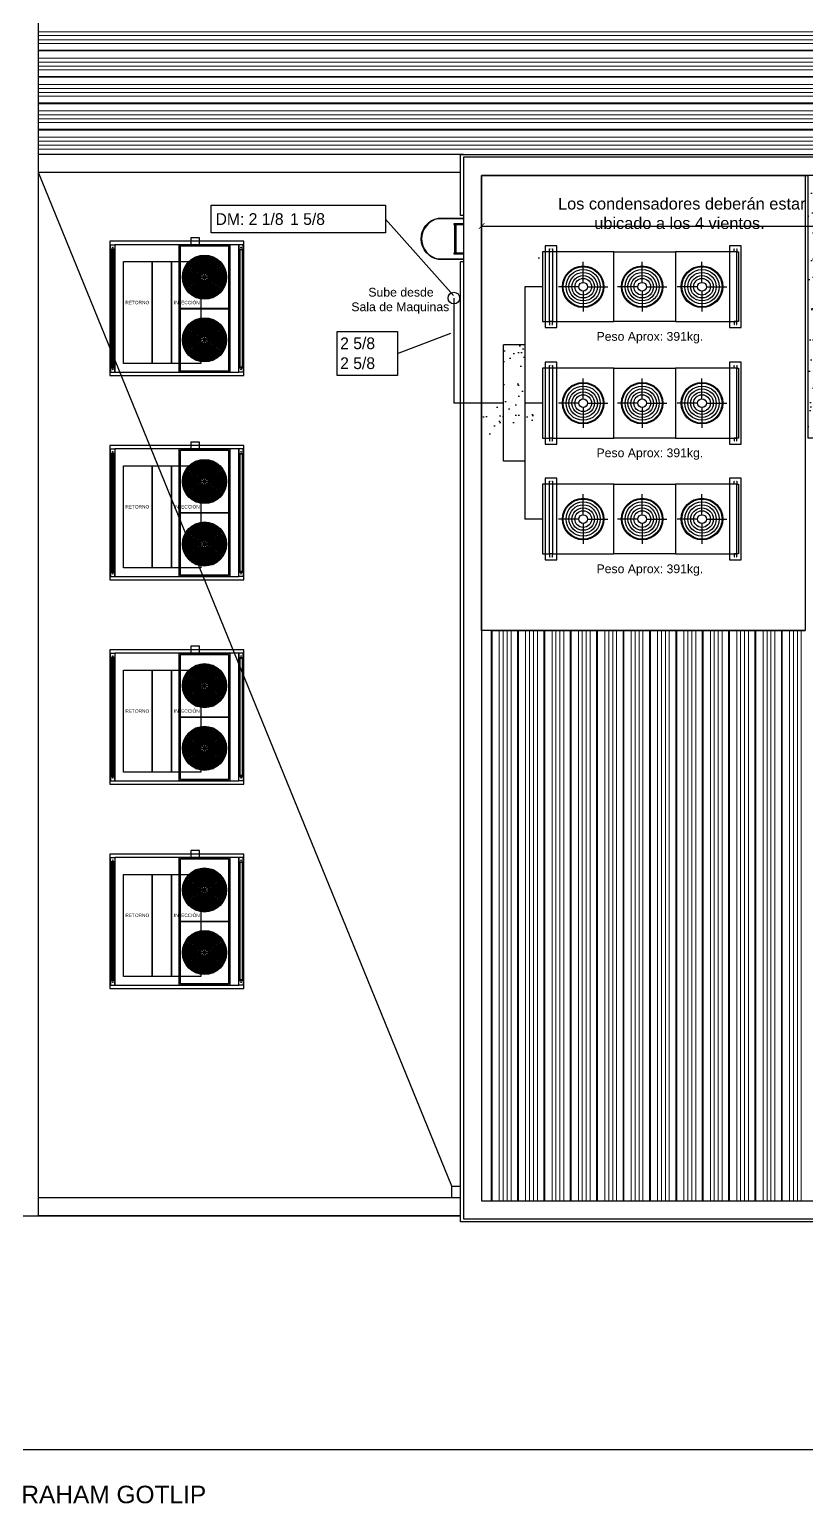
# Model space of a CAD drawing. Header units: inches. Extents: x -309 to 190, y -1585 to -1350.
# Drawn here: x -206.76 to -193.44, y -1584.33 to -1559.08 of the extents above; entities that cross this region are included whole.
import ezdxf

# ---------------------------------------------------------------- set-up
doc = ezdxf.new("R2010")
doc.units = ezdxf.units.IN
doc.header["$MEASUREMENT"] = 0
doc.header["$PDMODE"] = 3
doc.linetypes.add('DASHED', pattern=[19.05, 12.7, -6.35])
doc.layers.get('0').update_dxf_attribs({"color": 9, "linetype": 'CONTINUOUS'})
doc.layers.get('DEFPOINTS').update_dxf_attribs({"color": 9, "linetype": 'CONTINUOUS'})
for name, color, linetype in [('0-AA', 9, 'CONTINUOUS'), ('01', 9, 'CONTINUOUS'), ('02', 9, 'CONTINUOUS'), ('AA - EQUIPOS', 9, 'CONTINUOUS'), ('CARP', 9, 'CONTINUOUS'), ('CARPI', 9, 'CONTINUOUS'), ('IFA-CAÑOCOBRE', 44, 'CONTINUOUS'), ('IFA-TEXTOS', 70, 'CONTINUOUS'), ('referencias', 9, 'CONTINUOUS'), ('REVOQUE', 9, 'CONTINUOUS'), ('TEXTVENT', 9, 'CONTINUOUS'), ('Trincheras y Bajadas', 3, 'CONTINUOUS')]:
    doc.layers.add(name, color=color, linetype=linetype)
doc.layers.add('cotas', color=9, linetype='CONTINUOUS', lineweight=15)
doc.styles.add('ARIAL', font='arial.ttf', dxfattribs={"height": 0.225})
doc.styles.add('COTAS', font='arial.ttf')
doc.styles.add('ROMANS', font='arial.ttf')
doc.styles.get("Standard").update_dxf_attribs({"font": 'arial.ttf'})
doc.dimstyles.new('ploteo 100', dxfattribs={"dimscale": 0, "dimtxt": 0.22, "dimasz": 0.1, "dimexe": 0, "dimexo": 0, "dimgap": 0.05, "dimtad": 1, "dimzin": 0, "dimdsep": 46, "dimtxsty": 'COTAS', "dimblk1": 'ARCHTICK', "dimblk2": 'ARCHTICK', "dimsah": 1, "dimcen": 0.7, "dimclrd": 256, "dimclre": 256, "dimclrt": 256, "dimaunit": 1, "dimadec": 3, "dimazin": 0, "dimtfac": 1, "dimtmove": 2, "dimatfit": 3, "dimldrblk": 'ARCHTICK', "dimfxl": 1, "dimtolj": 1, "dimtzin": 0, "dimarcsym": 0})

# ---------------------------------------------------------------- blocks, each defined once
blk = doc.blocks.new('A$C2F3D15C2')
for points in [[(1.378, 2.185), (1.525, 2.185), (1.525, 2.304), (1.378, 2.304)], [(0.075, 2.11), (0, 2.11), (0, 2.185), (0.075, 2.185)], [(0.075, 2.11), (0, 2.11), (0, 2.097), (0.075, 2.097)], [(0.014, 0.075), (0.061, 0.075), (0.061, 2.11), (0.014, 2.11)], [(0.021, 0.075), (0.054, 0.075), (0.054, 2.11), (0.021, 2.11)], [(0.075, 0), (2.2, 0), (2.2, 2.185), (0.075, 2.185)], [(1.178, 2.185), (2.043, 2.185), (2.043, 0), (1.178, 0)], [(1.198, 2.165), (2.024, 2.165), (2.024, 0.02), (1.198, 0.02)], [(2.2, 2.11), (2.275, 2.11), (2.275, 2.185), (2.2, 2.185)], [(2.2, 2.11), (2.275, 2.11), (2.275, 2.097), (2.2, 2.097)], [(2.261, 0.075), (2.214, 0.075), (2.214, 2.11), (2.261, 2.11)], [(2.254, 0.075), (2.221, 0.075), (2.221, 2.11), (2.254, 2.11)], [(1.344, 1.897), (1.342, 1.895), (1.61, 1.628), (1.612, 1.63)], [(1.609, 2.007), (1.612, 2.007), (1.612, 1.629), (1.609, 1.629)], [(1.877, 1.897), (1.879, 1.895), (1.612, 1.628), (1.61, 1.63)], [(1.233, 1.63), (1.233, 1.627), (1.611, 1.627), (1.611, 1.63)], [(1.342, 1.363), (1.344, 1.36), (1.612, 1.628), (1.61, 1.63)], [(1.609, 1.251), (1.612, 1.251), (1.612, 1.629), (1.609, 1.629)], [(1.879, 1.363), (1.877, 1.36), (1.61, 1.628), (1.612, 1.63)], [(1.989, 1.63), (1.989, 1.627), (1.611, 1.627), (1.611, 1.63)], [(1.342, 0.822), (1.344, 0.825), (1.612, 0.557), (1.61, 0.555)], [(1.609, 0.934), (1.612, 0.934), (1.612, 0.556), (1.609, 0.556)], [(1.879, 0.822), (1.877, 0.825), (1.61, 0.557), (1.612, 0.555)], [(1.233, 0.555), (1.233, 0.558), (1.611, 0.558), (1.611, 0.555)], [(1.344, 0.288), (1.342, 0.29), (1.61, 0.557), (1.612, 0.555)], [(1.609, 0.178), (1.612, 0.178), (1.612, 0.556), (1.609, 0.556)], [(1.877, 0.288), (1.879, 0.29), (1.612, 0.557), (1.61, 0.555)], [(1.989, 0.555), (1.989, 0.558), (1.611, 0.558), (1.611, 0.555)], [(0.075, 0.075), (0, 0.075), (0, 0.088), (0.075, 0.088)], [(0.075, 0.075), (0, 0.075), (0, 0), (0.075, 0)], [(2.2, 0.075), (2.275, 0.075), (2.275, 0.088), (2.2, 0.088)], [(2.2, 0.075), (2.275, 0.075), (2.275, 0), (2.2, 0)]]:
    blk.add_lwpolyline(points, close=True)
for points in [[(1.2, 2.119), (1.176, 2.119)], [(1.188, 2.107), (1.188, 2.131)], [(1.414, 1.712), (1.262, 1.775), (1.261, 1.772), (1.413, 1.709)], [(1.528, 1.825), (1.464, 1.978), (1.467, 1.979), (1.53, 1.827)], [(1.691, 1.827), (1.754, 1.979), (1.757, 1.978), (1.694, 1.826)], [(1.807, 1.712), (1.96, 1.775), (1.961, 1.773), (1.808, 1.709)], [(1.2, 1.698), (1.176, 1.698)], [(1.2, 1.56), (1.176, 1.56)], [(1.188, 1.686), (1.188, 1.71)], [(1.188, 1.572), (1.188, 1.548)], [(1.413, 1.548), (1.261, 1.485), (1.262, 1.483), (1.414, 1.546)], [(1.809, 1.549), (1.961, 1.486), (1.96, 1.483), (1.807, 1.546)], [(1.528, 1.432), (1.465, 1.28), (1.468, 1.279), (1.531, 1.431)], [(1.691, 1.431), (1.754, 1.279), (1.757, 1.28), (1.694, 1.432)], [(1.2, 1.139), (1.176, 1.139)], [(1.2, 1.046), (1.176, 1.046)], [(1.178, 1.097), (2.043, 1.097)], [(1.178, 1.092), (2.043, 1.092)], [(1.178, 1.088), (2.043, 1.088)], [(1.188, 1.151), (1.188, 1.126)], [(1.188, 1.034), (1.188, 1.059)], [(1.528, 0.753), (1.465, 0.905), (1.468, 0.906), (1.531, 0.754)], [(1.691, 0.754), (1.754, 0.906), (1.757, 0.905), (1.694, 0.753)], [(1.2, 0.625), (1.176, 0.625)], [(1.188, 0.613), (1.188, 0.637)], [(1.413, 0.637), (1.261, 0.7), (1.262, 0.702), (1.414, 0.639)], [(1.809, 0.636), (1.961, 0.699), (1.96, 0.702), (1.807, 0.639)], [(1.2, 0.487), (1.176, 0.487)], [(1.188, 0.499), (1.188, 0.475)], [(1.414, 0.473), (1.262, 0.41), (1.261, 0.413), (1.413, 0.476)], [(1.528, 0.36), (1.464, 0.207), (1.467, 0.206), (1.53, 0.358)], [(1.691, 0.358), (1.754, 0.206), (1.757, 0.207), (1.694, 0.359)], [(1.807, 0.473), (1.96, 0.41), (1.961, 0.412), (1.808, 0.476)], [(1.2, 0.066), (1.176, 0.066)], [(1.188, 0.078), (1.188, 0.054)]]:
    blk.add_lwpolyline(points)
at = {"linetype": 'DASHED'}
for points in [[(0.225, 1.895), (0.712, 1.895), (0.712, 0.149), (0.225, 0.149)], [(0.712, 1.895), (1.047, 1.895), (1.047, 0.149), (0.712, 0.149)], [(1.547, 0.149), (1.047, 0.149), (1.047, 1.895), (1.547, 1.895)]]:
    blk.add_lwpolyline(points, close=True, dxfattribs=at)
for centre, radius in [((0.038, 2.137), 0.00561), ((0.038, 2.137), 0.00411), ((0.038, 2.137), 0.00486), ((1.188, 2.119), 0.00732), ((1.188, 2.119), 0.00573), ((1.188, 2.119), 0.00493), ((2.238, 2.137), 0.00561), ((2.238, 2.137), 0.00411), ((2.238, 2.137), 0.00486), ((1.611, 1.629), 0.378), ((1.611, 1.629), 0.366), ((1.611, 1.629), 0.352), ((1.611, 1.629), 0.338), ((1.611, 1.629), 0.324), ((1.611, 1.629), 0.311), ((1.611, 1.629), 0.297), ((1.611, 1.629), 0.283), ((1.611, 1.629), 0.269), ((1.611, 1.629), 0.255), ((1.611, 1.629), 0.241), ((1.611, 1.629), 0.227), ((1.611, 1.629), 0.213), ((1.611, 1.629), 0.2), ((1.611, 1.629), 0.186), ((1.611, 1.629), 0.172), ((1.611, 1.629), 0.158), ((1.611, 1.629), 0.144), ((1.188, 1.698), 0.00732), ((1.188, 1.56), 0.00732), ((1.188, 1.698), 0.00573), ((1.188, 1.56), 0.00573), ((1.188, 1.698), 0.00493), ((1.188, 1.56), 0.00493), ((1.611, 1.629), 0.13), ((1.611, 1.629), 0.116), ((1.611, 1.629), 0.102), ((1.611, 1.629), 0.0885), ((1.611, 1.629), 0.0816), ((1.611, 1.629), 0.0651), ((1.188, 1.139), 0.00732), ((1.188, 1.046), 0.00732), ((1.188, 1.139), 0.00573), ((1.188, 1.046), 0.00573), ((1.188, 1.139), 0.00493), ((1.188, 1.046), 0.00493), ((1.611, 0.556), 0.378), ((1.611, 0.556), 0.366), ((1.611, 0.556), 0.352), ((1.611, 0.556), 0.338), ((1.611, 0.556), 0.324), ((1.611, 0.556), 0.311), ((1.611, 0.556), 0.297), ((1.611, 0.556), 0.283), ((1.611, 0.556), 0.269), ((1.611, 0.556), 0.255), ((1.611, 0.556), 0.241), ((1.611, 0.556), 0.227), ((1.611, 0.556), 0.213), ((1.188, 0.625), 0.00732), ((1.188, 0.625), 0.00573), ((1.188, 0.625), 0.00493), ((1.611, 0.556), 0.2), ((1.611, 0.556), 0.186), ((1.611, 0.556), 0.172), ((1.611, 0.556), 0.158), ((1.611, 0.556), 0.144), ((1.611, 0.556), 0.13), ((1.611, 0.556), 0.116), ((1.611, 0.556), 0.102), ((1.611, 0.556), 0.0885), ((1.611, 0.556), 0.0816), ((1.611, 0.556), 0.0816), ((1.611, 0.556), 0.0651), ((1.188, 0.487), 0.00732), ((1.188, 0.487), 0.00573), ((1.188, 0.487), 0.00493), ((0.038, 0.048), 0.00561), ((0.038, 0.048), 0.00411), ((0.038, 0.048), 0.00486), ((1.188, 0.066), 0.00732), ((1.188, 0.066), 0.00573), ((1.188, 0.066), 0.00493), ((2.238, 0.048), 0.00561), ((2.238, 0.048), 0.00411), ((2.238, 0.048), 0.00486)]:
    blk.add_circle(centre, radius)
for s, p in [('RETORNO', (0.256, 1.165)), ('INJECCIÓN', (1.089, 1.165))]:
    blk.add_text(s, height=0.0583).set_placement(p)
blk = doc.blocks.new('_ARCHTICK')
at = {"color": 0, "linetype": 'ByBlock', "const_width": 0.15}
blk.add_lwpolyline([(-0.5, -0.5), (0.5, 0.5)], dxfattribs=at)
blk = doc.blocks.new('*D68')
at = {"layer": 'cotas', "lineweight": -2, "transparency": 16777216}
for p, q in [((-199.009, -1561.578), (-199.009, -1562.446)), ((-184.502, -1561.578), (-184.502, -1562.446)), ((-199.009, -1562.446), (-184.502, -1562.446))]:
    blk.add_line(p, q, dxfattribs=at)
at = {"layer": 'DEFPOINTS', "color": 0, "transparency": 16777216}
for p in [(-199.009, -1561.578), (-184.502, -1561.578), (-184.502, -1562.446)]:
    blk.add_point(p, dxfattribs=at)
at = {"layer": 'cotas', "lineweight": -2, "transparency": 16777216, "xscale": 0.1, "yscale": 0.1, "zscale": 0.1, "rotation": 180}
blk.add_blockref('_ARCHTICK', (-199.009, -1562.446), dxfattribs=at)
at = {"layer": 'cotas', "lineweight": -2, "transparency": 16777216, "xscale": 0.1, "yscale": 0.1, "zscale": 0.1}
blk.add_blockref('_ARCHTICK', (-184.502, -1562.446), dxfattribs=at)
at = {"layer": 'cotas', "transparency": 16777216, "insert": (-191.755, -1562.284), "char_height": 0.22, "attachment_point": 5, "style": 'COTAS'}
blk.add_mtext('\\A1;14.51', dxfattribs=at)

msp = doc.modelspace()

# ---------------------------------------------------------------- hatches: boundary and pattern name
at = {"layer": 'CARP'}
h = msp.add_hatch(dxfattribs=at)
h.set_pattern_fill('AR-SAND', color=256, scale=0.2, angle=45, style=0)
h.set_pattern_definition([(82.5, (-197.64686, -1564.4167), (-0.281403, 0.2635854), [0, -0.304, 0, -0.34, 0, -0.325]), (52.5, (-197.64686, -1564.4167), (-0.148828, 0.649396), [0, -0.164, 0, -0.274, 0, -0.105]), (12.5, (-197.8208, -1564.59064), (0.439606, 0.4412065), [0, -0.1, 0, -0.36, 0, -0.47]), (2.5, (-197.8208, -1564.59064), (0.301008, 0.549253), [0, -0.05, 0, -0.236, 0, -0.27])])
h.paths.add_polyline_path([(-193.421, -1561.578), (-199.009, -1561.578), (-199.009, -1565.479), (-198.636, -1565.479), (-198.636, -1564.483), (-198.267, -1564.483), (-198.267, -1563.486), (-198.009, -1563.486), (-198.009, -1562.888), (-197.963, -1562.888), (-197.963, -1562.786), (-197.763, -1562.786), (-197.763, -1562.888), (-196.784, -1562.888), (-195.805, -1562.888), (-195.805, -1562.786), (-195.605, -1562.786), (-195.605, -1562.888), (-194.626, -1562.888), (-193.663, -1562.888), (-193.663, -1562.786), (-193.463, -1562.786), (-193.463, -1564.186), (-193.663, -1564.186), (-193.663, -1564.083), (-194.626, -1564.083), (-195.605, -1564.083), (-195.605, -1564.186), (-195.805, -1564.186), (-195.805, -1564.083), (-196.784, -1564.083), (-197.763, -1564.083), (-197.763, -1564.186), (-197.963, -1564.186), (-197.963, -1564.083), (-198.009, -1564.083), (-198.009, -1563.486), (-198.267, -1563.486), (-198.267, -1565.481), (-198.009, -1565.481), (-198.009, -1564.883), (-197.963, -1564.883), (-197.963, -1564.781), (-197.763, -1564.781), (-197.763, -1564.883), (-196.784, -1564.883), (-195.805, -1564.883), (-195.805, -1564.781), (-195.605, -1564.781), (-195.605, -1564.883), (-194.626, -1564.883), (-193.663, -1564.883), (-193.663, -1564.781), (-193.463, -1564.781), (-193.463, -1566.078), (-193.421, -1566.078)], flags=16)
edge = h.paths.add_edge_path()
edge.add_arc((-190.756, -1564.288), 1.055, 157.9198, 180, ccw=False)
edge.add_line((-191.734, -1563.892), (-194.626, -1564.761))
edge.add_line((-194.626, -1564.761), (-194.626, -1564.883))
edge.add_line((-194.626, -1564.883), (-193.663, -1564.883))
edge.add_line((-193.663, -1564.883), (-193.663, -1564.781))
edge.add_line((-193.663, -1564.781), (-193.463, -1564.781))
edge.add_line((-193.463, -1564.781), (-193.463, -1566.078))
edge.add_line((-193.463, -1566.078), (-184.502, -1566.078))
edge.add_line((-184.502, -1566.078), (-184.502, -1561.778))
edge.add_line((-184.502, -1561.778), (-184.702, -1561.778))
edge.add_line((-184.702, -1561.778), (-190.159, -1563.418))
edge.add_arc((-190.756, -1564.288), 1.055, 0, 55.5375, ccw=False)
edge.add_arc((-190.756, -1564.288), 1.055, -180, 0, ccw=False)
edge = h.paths.add_edge_path()
edge.add_line((-184.702, -1561.778), (-184.702, -1561.578))
edge.add_line((-184.702, -1561.578), (-199.009, -1561.578))
edge.add_line((-199.009, -1561.578), (-199.009, -1566.078))
edge.add_line((-199.009, -1566.078), (-198.009, -1565.778))
edge.add_line((-198.009, -1565.778), (-198.009, -1564.991))
edge.add_line((-198.009, -1564.991), (-198.108, -1564.991))
edge.add_line((-198.108, -1564.991), (-198.108, -1564.941))
edge.add_line((-198.108, -1564.941), (-198.009, -1564.941))
edge.add_line((-198.009, -1564.941), (-198.009, -1564.883))
edge.add_line((-198.009, -1564.883), (-197.963, -1564.883))
edge.add_line((-197.963, -1564.883), (-197.963, -1564.781))
edge.add_line((-197.963, -1564.781), (-197.763, -1564.781))
edge.add_line((-197.763, -1564.781), (-197.763, -1564.883))
edge.add_line((-197.763, -1564.883), (-196.784, -1564.883))
edge.add_line((-196.784, -1564.883), (-195.805, -1564.883))
edge.add_line((-195.805, -1564.883), (-195.805, -1564.781))
edge.add_line((-195.805, -1564.781), (-195.605, -1564.781))
edge.add_line((-195.605, -1564.781), (-195.605, -1564.883))
edge.add_line((-195.605, -1564.883), (-194.664, -1564.883))
edge.add_line((-194.664, -1564.883), (-194.626, -1564.761))
edge.add_line((-194.626, -1564.761), (-194.626, -1564.083))
edge.add_line((-194.626, -1564.083), (-195.605, -1564.083))
edge.add_line((-195.605, -1564.083), (-195.605, -1564.186))
edge.add_line((-195.605, -1564.186), (-195.805, -1564.186))
edge.add_line((-195.805, -1564.186), (-195.805, -1564.083))
edge.add_line((-195.805, -1564.083), (-196.784, -1564.083))
edge.add_line((-196.784, -1564.083), (-197.763, -1564.083))
edge.add_line((-197.763, -1564.083), (-197.763, -1564.186))
edge.add_line((-197.763, -1564.186), (-197.963, -1564.186))
edge.add_line((-197.963, -1564.186), (-197.963, -1564.083))
edge.add_line((-197.963, -1564.083), (-198.009, -1564.083))
edge.add_line((-198.009, -1564.083), (-198.009, -1562.996))
edge.add_line((-198.009, -1562.996), (-198.108, -1562.996))
edge.add_line((-198.108, -1562.996), (-198.108, -1562.946))
edge.add_line((-198.108, -1562.946), (-198.009, -1562.946))
edge.add_line((-198.009, -1562.946), (-198.009, -1562.888))
edge.add_line((-198.009, -1562.888), (-197.963, -1562.888))
edge.add_line((-197.963, -1562.888), (-197.963, -1562.786))
edge.add_line((-197.963, -1562.786), (-197.763, -1562.786))
edge.add_line((-197.763, -1562.786), (-197.763, -1562.888))
edge.add_line((-197.763, -1562.888), (-196.784, -1562.888))
edge.add_line((-196.784, -1562.888), (-195.805, -1562.888))
edge.add_line((-195.805, -1562.888), (-195.805, -1562.786))
edge.add_line((-195.805, -1562.786), (-195.605, -1562.786))
edge.add_line((-195.605, -1562.786), (-195.605, -1562.888))
edge.add_line((-195.605, -1562.888), (-194.626, -1562.888))
edge.add_line((-194.626, -1562.888), (-193.663, -1562.888))
edge.add_line((-193.663, -1562.888), (-193.663, -1562.786))
edge.add_line((-193.663, -1562.786), (-193.463, -1562.786))
edge.add_line((-193.463, -1562.786), (-193.463, -1564.186))
edge.add_line((-193.463, -1564.186), (-193.663, -1564.186))
edge.add_line((-193.663, -1564.186), (-193.663, -1564.083))
edge.add_line((-193.663, -1564.083), (-194.626, -1564.083))
edge.add_line((-194.626, -1564.083), (-194.626, -1564.761))
edge.add_line((-194.626, -1564.761), (-191.734, -1563.892))
edge.add_arc((-190.756, -1564.288), 1.055, 55.5375, 157.9198, ccw=False)
edge.add_line((-190.159, -1563.418), (-184.702, -1561.778))
h.paths.add_polyline_path([(-197.769, -1562.606), (-193.425, -1562.606), (-193.425, -1561.861), (-197.769, -1561.861)], flags=8)
h.paths.add_polyline_path([(-196.722, -1564.495), (-194.819, -1564.495), (-194.819, -1564.186), (-196.722, -1564.186)], flags=8)

# ---------------------------------------------------------------- linework, layer by layer
for points in [[(-199.519, -1578.898), (-206.602, -1561.528)], [(-197.806, -1562.838), (-197.796, -1562.838), (-197.796, -1562.888), (-197.846, -1562.888), (-197.846, -1562.838), (-197.836, -1562.838)], [(-194.644, -1562.838), (-194.634, -1562.838), (-194.634, -1562.888), (-194.684, -1562.888), (-194.684, -1562.838), (-194.674, -1562.838)], [(-197.806, -1564.133), (-197.796, -1564.133), (-197.796, -1564.083), (-197.846, -1564.083), (-197.846, -1564.133), (-197.836, -1564.133)], [(-194.644, -1564.133), (-194.634, -1564.133), (-194.634, -1564.083), (-194.684, -1564.083), (-194.684, -1564.133), (-194.674, -1564.133)], [(-197.806, -1564.833), (-197.796, -1564.833), (-197.796, -1564.883), (-197.846, -1564.883), (-197.846, -1564.833), (-197.836, -1564.833)], [(-194.644, -1564.833), (-194.634, -1564.833), (-194.634, -1564.883), (-194.684, -1564.883), (-194.684, -1564.833), (-194.674, -1564.833)], [(-197.806, -1566.128), (-197.796, -1566.128), (-197.796, -1566.078), (-197.846, -1566.078), (-197.846, -1566.128), (-197.836, -1566.128)], [(-194.644, -1566.128), (-194.634, -1566.128), (-194.634, -1566.078), (-194.684, -1566.078), (-194.684, -1566.128), (-194.674, -1566.128)], [(-197.806, -1566.82), (-197.796, -1566.82), (-197.796, -1566.87), (-197.846, -1566.87), (-197.846, -1566.82), (-197.836, -1566.82)], [(-194.644, -1566.82), (-194.634, -1566.82), (-194.634, -1566.87), (-194.684, -1566.87), (-194.684, -1566.82), (-194.674, -1566.82)], [(-197.806, -1568.115), (-197.796, -1568.115), (-197.796, -1568.065), (-197.846, -1568.065), (-197.846, -1568.115), (-197.836, -1568.115)], [(-194.644, -1568.115), (-194.634, -1568.115), (-194.634, -1568.065), (-194.684, -1568.065), (-194.684, -1568.115), (-194.674, -1568.115)]]:
    msp.add_lwpolyline(points)
at = {"color": 2}
for points in [[(-197.921, -1562.786), (-197.921, -1564.186), (-197.721, -1564.186), (-197.721, -1562.786)], [(-194.759, -1562.786), (-194.759, -1564.186), (-194.559, -1564.186), (-194.559, -1562.786)], [(-197.921, -1564.781), (-197.921, -1566.181), (-197.721, -1566.181), (-197.721, -1564.781)], [(-194.759, -1564.781), (-194.759, -1566.181), (-194.559, -1566.181), (-194.559, -1564.781)], [(-197.921, -1566.767), (-197.921, -1568.167), (-197.721, -1568.167), (-197.721, -1566.767)], [(-194.759, -1566.767), (-194.759, -1568.167), (-194.559, -1568.167), (-194.559, -1566.767)]]:
    msp.add_lwpolyline(points, close=True, dxfattribs=at)
for points in [[(-197.846, -1562.888), (-197.967, -1562.888), (-197.967, -1564.083), (-197.846, -1564.083)], [(-194.634, -1562.888), (-194.61, -1562.888), (-194.61, -1564.083), (-194.634, -1564.083)], [(-197.846, -1564.883), (-197.967, -1564.883), (-197.967, -1566.078), (-197.846, -1566.078)], [(-194.634, -1564.883), (-194.61, -1564.883), (-194.61, -1566.078), (-194.634, -1566.078)], [(-197.846, -1566.87), (-197.967, -1566.87), (-197.967, -1568.065), (-197.846, -1568.065)], [(-194.634, -1566.87), (-194.61, -1566.87), (-194.61, -1568.065), (-194.634, -1568.065)]]:
    msp.add_lwpolyline(points, close=True)
at = {"color": 4}
for points in [[(-196.742, -1562.888), (-197.796, -1562.888), (-197.796, -1564.083), (-196.742, -1564.083)], [(-196.742, -1562.888), (-195.688, -1562.888), (-195.688, -1564.083), (-196.742, -1564.083)], [(-194.634, -1562.888), (-195.688, -1562.888), (-195.688, -1564.083), (-194.634, -1564.083)], [(-196.742, -1564.883), (-197.796, -1564.883), (-197.796, -1566.078), (-196.742, -1566.078)], [(-196.742, -1564.883), (-195.688, -1564.883), (-195.688, -1566.078), (-196.742, -1566.078)], [(-194.634, -1564.883), (-195.688, -1564.883), (-195.688, -1566.078), (-194.634, -1566.078)], [(-196.742, -1566.87), (-197.796, -1566.87), (-197.796, -1568.065), (-196.742, -1568.065)], [(-196.742, -1566.87), (-195.688, -1566.87), (-195.688, -1568.065), (-196.742, -1568.065)], [(-194.634, -1566.87), (-195.688, -1566.87), (-195.688, -1568.065), (-194.634, -1568.065)]]:
    msp.add_lwpolyline(points, close=True, dxfattribs=at)
at = {"color": 1}
for points in [[(-197.269, -1563.411), (-197.269, -1563.062)], [(-196.258, -1563.411), (-196.258, -1563.062)], [(-195.233, -1563.411), (-195.233, -1563.062)], [(-197.343, -1563.486), (-197.693, -1563.486)], [(-197.269, -1563.56), (-197.269, -1563.909)], [(-197.194, -1563.486), (-196.845, -1563.486)], [(-196.332, -1563.486), (-196.681, -1563.486)], [(-196.258, -1563.56), (-196.258, -1563.909)], [(-196.183, -1563.486), (-195.834, -1563.486)], [(-195.308, -1563.486), (-195.657, -1563.486)], [(-195.233, -1563.56), (-195.233, -1563.909)], [(-195.158, -1563.486), (-194.809, -1563.486)], [(-197.269, -1565.406), (-197.269, -1565.057)], [(-196.258, -1565.406), (-196.258, -1565.057)], [(-195.233, -1565.406), (-195.233, -1565.057)], [(-197.343, -1565.481), (-197.693, -1565.481)], [(-197.269, -1565.555), (-197.269, -1565.904)], [(-197.194, -1565.481), (-196.845, -1565.481)], [(-196.332, -1565.481), (-196.681, -1565.481)], [(-196.258, -1565.555), (-196.258, -1565.904)], [(-196.183, -1565.481), (-195.834, -1565.481)], [(-195.308, -1565.481), (-195.657, -1565.481)], [(-195.233, -1565.555), (-195.233, -1565.904)], [(-195.158, -1565.481), (-194.809, -1565.481)], [(-197.269, -1567.393), (-197.269, -1567.043)], [(-196.258, -1567.393), (-196.258, -1567.043)], [(-195.233, -1567.393), (-195.233, -1567.043)], [(-197.343, -1567.467), (-197.693, -1567.467)], [(-197.269, -1567.542), (-197.269, -1567.891)], [(-197.194, -1567.467), (-196.845, -1567.467)], [(-196.332, -1567.467), (-196.681, -1567.467)], [(-196.258, -1567.542), (-196.258, -1567.891)], [(-196.183, -1567.467), (-195.834, -1567.467)], [(-195.308, -1567.467), (-195.657, -1567.467)], [(-195.233, -1567.542), (-195.233, -1567.891)], [(-195.158, -1567.467), (-194.809, -1567.467)]]:
    msp.add_lwpolyline(points, dxfattribs=at)
for centre, radius in [((-197.269, -1563.486), 0.356), ((-197.269, -1563.486), 0.343), ((-197.269, -1563.486), 0.293), ((-197.269, -1563.486), 0.243), ((-197.269, -1563.486), 0.193), ((-197.269, -1563.486), 0.143), ((-196.258, -1563.486), 0.356), ((-196.258, -1563.486), 0.343), ((-196.258, -1563.486), 0.293), ((-196.258, -1563.486), 0.243), ((-196.258, -1563.486), 0.193), ((-196.258, -1563.486), 0.143), ((-195.233, -1563.486), 0.356), ((-195.233, -1563.486), 0.343), ((-195.233, -1563.486), 0.293), ((-195.233, -1563.486), 0.243), ((-195.233, -1563.486), 0.193), ((-195.233, -1563.486), 0.143), ((-197.269, -1563.486), 0.0746), ((-196.258, -1563.486), 0.0746), ((-195.233, -1563.486), 0.0746), ((-197.269, -1565.481), 0.356), ((-196.258, -1565.481), 0.356), ((-195.233, -1565.481), 0.356), ((-197.269, -1565.481), 0.343), ((-197.269, -1565.481), 0.293), ((-197.269, -1565.481), 0.243), ((-197.269, -1565.481), 0.193), ((-197.269, -1565.481), 0.143), ((-196.258, -1565.481), 0.343), ((-196.258, -1565.481), 0.293), ((-196.258, -1565.481), 0.243), ((-196.258, -1565.481), 0.193), ((-196.258, -1565.481), 0.143), ((-195.233, -1565.481), 0.343), ((-195.233, -1565.481), 0.293), ((-195.233, -1565.481), 0.243), ((-195.233, -1565.481), 0.193), ((-195.233, -1565.481), 0.143), ((-197.269, -1565.481), 0.0746), ((-196.258, -1565.481), 0.0746), ((-195.233, -1565.481), 0.0746), ((-197.269, -1567.467), 0.356), ((-197.269, -1567.467), 0.343), ((-196.258, -1567.467), 0.356), ((-196.258, -1567.467), 0.343), ((-195.233, -1567.467), 0.356), ((-195.233, -1567.467), 0.343), ((-197.269, -1567.467), 0.293), ((-197.269, -1567.467), 0.243), ((-197.269, -1567.467), 0.193), ((-197.269, -1567.467), 0.143), ((-197.269, -1567.467), 0.0746), ((-196.258, -1567.467), 0.293), ((-196.258, -1567.467), 0.243), ((-196.258, -1567.467), 0.193), ((-196.258, -1567.467), 0.143), ((-196.258, -1567.467), 0.0746), ((-195.233, -1567.467), 0.293), ((-195.233, -1567.467), 0.243), ((-195.233, -1567.467), 0.193), ((-195.233, -1567.467), 0.143), ((-195.233, -1567.467), 0.0746)]:
    msp.add_circle(centre, radius, dxfattribs=at)
at = {"layer": '0-AA'}
for points in [[(-203.082, -1562.708), (-205.382, -1562.708), (-205.382, -1565.008), (-203.082, -1565.008), (-203.082, -1562.708)], [(-203.082, -1566.208), (-205.382, -1566.208), (-205.382, -1568.508), (-203.082, -1568.508), (-203.082, -1566.208)], [(-203.082, -1569.708), (-205.382, -1569.708), (-205.382, -1572.008), (-203.082, -1572.008), (-203.082, -1569.708)], [(-203.082, -1573.208), (-205.382, -1573.208), (-205.382, -1575.508), (-203.082, -1575.508), (-203.082, -1573.208)]]:
    msp.add_lwpolyline(points, close=True, dxfattribs=at)
at = {"layer": '01'}
msp.add_lwpolyline([(-234.622, -1579.408), (-206.602, -1579.408), (-206.602, -1535.713), (-234.622, -1535.713)], close=True, dxfattribs=at)
for points in [[(-199.319, -1561.218), (-206.602, -1561.218)], [(-199.369, -1561.528), (-206.602, -1561.528)], [(-199.369, -1579.098), (-199.519, -1579.098), (-199.519, -1578.898), (-199.369, -1578.898)], [(-199.369, -1579.098), (-206.602, -1579.098)], [(-199.369, -1579.408), (-206.602, -1579.408)]]:
    msp.add_lwpolyline(points, dxfattribs=at)
at = {"layer": '02', "linetype": 'Continuous'}
for p, q in [((-199.471, -1562.91), (-199.471, -1562.42)), ((-199.446, -1562.91), (-199.446, -1562.42))]:
    msp.add_line(p, q, dxfattribs=at)
msp.add_lwpolyline([(-199.319, -1563.02), (-199.747, -1563.02, -0.361596), (-200.047, -1562.67, -0.370315), (-199.747, -1562.31), (-199.319, -1562.31), (-199.319, -1562.32), (-199.747, -1562.32, 0.368946), (-200.037, -1562.67, 0.359991), (-199.747, -1563.01), (-199.319, -1563.01)], format="xyb", close=True, dxfattribs=at)
for points in [[(-199.369, -1562.41), (-199.484, -1562.41), (-199.484, -1562.42), (-199.369, -1562.42)], [(-199.319, -1562.41), (-199.434, -1562.41), (-199.434, -1562.42), (-199.319, -1562.42)], [(-199.369, -1562.91), (-199.484, -1562.91), (-199.484, -1562.92), (-199.369, -1562.92)], [(-199.319, -1562.91), (-199.434, -1562.91), (-199.434, -1562.92), (-199.319, -1562.92)]]:
    msp.add_lwpolyline(points, dxfattribs=at)
at = {"layer": 'CARP', "color": 2}
msp.add_lwpolyline([(-199.009, -1566.078), (-199.009, -1561.578), (-193.421, -1561.578), (-193.421, -1566.078)], dxfattribs=at)
msp.add_lwpolyline([(-199.009, -1561.578), (-193.463, -1561.578), (-193.463, -1569.376), (-199.009, -1569.376)], close=True, dxfattribs=at)
at = {"layer": 'CARPI'}
msp.add_lwpolyline([(-272.732, -1575.408, 0.414214), (-264.732, -1583.408), (-172.732, -1583.408, 0.414214), (-164.732, -1575.408), (-164.732, -1550.482, 0.330583), (-171.837, -1540.91), (-202.518, -1531.631, 0.073558), (-204.834, -1531.288), (-264.732, -1531.288, 0.414214), (-272.732, -1539.288)], format="xyb", close=True, dxfattribs=at)
at = {"layer": 'IFA-CAÑOCOBRE'}
for p, q in [((-200.654, -1562.327), (-199.493, -1563.639)), ((-197.967, -1563.486), (-198.267, -1563.486)), ((-198.267, -1563.486), (-198.267, -1565.481)), ((-199.484, -1563.681), (-199.484, -1565.479)), ((-200.453, -1564.629), (-199.536, -1564.281)), ((-198.267, -1564.483), (-198.636, -1564.483)), ((-198.636, -1566.474), (-198.636, -1564.483)), ((-198.636, -1565.479), (-199.484, -1565.479)), ((-197.967, -1565.481), (-198.267, -1565.481)), ((-198.267, -1565.481), (-198.267, -1567.467)), ((-198.267, -1566.474), (-198.636, -1566.474)), ((-197.967, -1567.467), (-198.267, -1567.467)), ((-198.846, -1569.376), (-193.463, -1569.376))]:
    msp.add_line(p, q, dxfattribs=at)
for points in [[(-203.641, -1562.091), (-200.654, -1562.091), (-200.654, -1562.563), (-203.641, -1562.563)], [(-200.453, -1565.005), (-201.485, -1565.005), (-201.485, -1564.252), (-200.453, -1564.252)]]:
    msp.add_lwpolyline(points, close=True, dxfattribs=at)
msp.add_circle((-199.484, -1563.681), 0.1, dxfattribs=at)
at = {"layer": 'referencias', "linetype": 'Continuous', "lineweight": 5}
for points in [[(-206.602, -1559.117), (-184.192, -1559.117)], [(-206.602, -1559.184), (-184.192, -1559.184)], [(-206.602, -1559.253), (-184.192, -1559.253)], [(-206.602, -1559.319), (-184.192, -1559.319)], [(-206.602, -1559.43), (-184.192, -1559.43)], [(-206.602, -1559.445), (-184.192, -1559.445)], [(-206.602, -1559.569), (-184.192, -1559.569)], [(-206.602, -1559.636), (-184.192, -1559.636)], [(-206.602, -1559.705), (-184.192, -1559.705)], [(-206.602, -1559.771), (-184.192, -1559.771)], [(-206.602, -1559.882), (-184.192, -1559.882)], [(-206.602, -1559.897), (-184.192, -1559.897)], [(-206.602, -1560.021), (-184.192, -1560.021)], [(-206.602, -1560.088), (-184.192, -1560.088)], [(-206.602, -1560.157), (-184.192, -1560.157)], [(-206.602, -1560.223), (-184.192, -1560.223)], [(-206.602, -1560.334), (-184.192, -1560.334)], [(-206.602, -1560.35), (-184.192, -1560.35)], [(-206.602, -1560.473), (-184.192, -1560.473)], [(-206.602, -1560.54), (-184.192, -1560.54)], [(-206.602, -1560.609), (-184.192, -1560.609)], [(-206.602, -1560.675), (-184.192, -1560.675)], [(-206.602, -1560.786), (-184.192, -1560.786)], [(-206.602, -1560.802), (-184.192, -1560.802)], [(-206.602, -1560.925), (-184.192, -1560.925)], [(-206.602, -1560.992), (-184.192, -1560.992)], [(-206.602, -1561.061), (-184.192, -1561.061)], [(-206.602, -1561.127), (-184.192, -1561.127)], [(-198.846, -1569.376), (-198.846, -1579.148)], [(-198.831, -1569.376), (-198.831, -1579.148)], [(-198.707, -1569.376), (-198.707, -1579.148)], [(-198.64, -1569.376), (-198.64, -1579.148)], [(-198.572, -1569.376), (-198.572, -1579.148)], [(-198.505, -1569.376), (-198.505, -1579.148)], [(-198.394, -1569.376), (-198.394, -1579.148)], [(-198.379, -1569.376), (-198.379, -1579.148)], [(-198.255, -1569.376), (-198.255, -1579.148)], [(-198.188, -1569.376), (-198.188, -1579.148)], [(-198.119, -1569.376), (-198.119, -1579.148)], [(-198.053, -1569.376), (-198.053, -1579.148)], [(-197.942, -1569.376), (-197.942, -1579.148)], [(-197.927, -1569.376), (-197.927, -1579.148)], [(-197.803, -1569.376), (-197.803, -1579.148)], [(-197.736, -1569.376), (-197.736, -1579.148)], [(-197.667, -1569.376), (-197.667, -1579.148)], [(-197.601, -1569.376), (-197.601, -1579.148)], [(-197.49, -1569.376), (-197.49, -1579.148)], [(-197.475, -1569.376), (-197.475, -1579.148)], [(-197.351, -1569.376), (-197.351, -1579.148)], [(-197.284, -1569.376), (-197.284, -1579.148)], [(-197.215, -1569.376), (-197.215, -1579.148)], [(-197.149, -1569.376), (-197.149, -1579.148)], [(-197.038, -1569.376), (-197.038, -1579.148)], [(-197.022, -1569.376), (-197.022, -1579.148)], [(-196.899, -1569.376), (-196.899, -1579.148)], [(-196.832, -1569.376), (-196.832, -1579.148)], [(-196.763, -1569.376), (-196.763, -1579.148)], [(-196.697, -1569.376), (-196.697, -1579.148)], [(-196.586, -1569.376), (-196.586, -1579.148)], [(-196.57, -1569.376), (-196.57, -1579.148)], [(-196.447, -1569.376), (-196.447, -1579.148)], [(-196.38, -1569.376), (-196.38, -1579.148)], [(-196.311, -1569.376), (-196.311, -1579.148)], [(-196.245, -1569.376), (-196.245, -1579.148)], [(-196.134, -1569.376), (-196.134, -1579.148)], [(-196.118, -1569.376), (-196.118, -1579.148)], [(-195.995, -1569.376), (-195.995, -1579.148)], [(-195.928, -1569.376), (-195.928, -1579.148)], [(-195.859, -1569.376), (-195.859, -1579.148)], [(-195.793, -1569.376), (-195.793, -1579.148)], [(-195.682, -1569.376), (-195.682, -1579.148)], [(-195.666, -1569.376), (-195.666, -1579.148)], [(-195.542, -1569.376), (-195.542, -1579.148)], [(-195.476, -1569.376), (-195.476, -1579.148)], [(-195.407, -1569.376), (-195.407, -1579.148)], [(-195.341, -1569.376), (-195.341, -1579.148)], [(-195.23, -1569.376), (-195.23, -1579.148)], [(-195.214, -1569.376), (-195.214, -1579.148)], [(-195.09, -1569.376), (-195.09, -1579.148)], [(-195.023, -1569.376), (-195.023, -1579.148)], [(-194.955, -1569.376), (-194.955, -1579.148)], [(-194.888, -1569.376), (-194.888, -1579.148)], [(-194.778, -1569.376), (-194.778, -1579.148)], [(-194.762, -1569.376), (-194.762, -1579.148)], [(-194.638, -1569.376), (-194.638, -1579.148)], [(-194.571, -1569.376), (-194.571, -1579.148)], [(-194.503, -1569.376), (-194.503, -1579.148)], [(-194.436, -1569.376), (-194.436, -1579.148)], [(-194.325, -1569.376), (-194.325, -1579.148)], [(-194.31, -1569.376), (-194.31, -1579.148)], [(-194.186, -1569.376), (-194.186, -1579.148)], [(-194.186, -1569.376), (-194.186, -1579.148)], [(-194.119, -1569.376), (-194.119, -1579.148)], [(-194.119, -1569.376), (-194.119, -1579.148)], [(-194.051, -1569.376), (-194.051, -1579.148)], [(-194.051, -1569.376), (-194.051, -1579.148)], [(-193.984, -1569.376), (-193.984, -1579.148)], [(-193.984, -1569.376), (-193.984, -1579.148)], [(-193.873, -1569.376), (-193.873, -1579.148)], [(-193.858, -1569.376), (-193.858, -1579.148)], [(-193.734, -1569.376), (-193.734, -1579.148)], [(-193.734, -1569.376), (-193.734, -1579.148)], [(-193.667, -1569.376), (-193.667, -1579.148)], [(-193.667, -1569.376), (-193.667, -1579.148)], [(-193.599, -1569.376), (-193.599, -1579.148)], [(-193.599, -1569.376), (-193.599, -1579.148)], [(-193.532, -1569.376), (-193.532, -1579.148)], [(-193.532, -1569.376), (-193.532, -1579.148)]]:
    msp.add_lwpolyline(points, dxfattribs=at)
at = {"layer": 'REVOQUE'}
for p, q in [((-184.502, -1561.578), (-199.009, -1561.578)), ((-199.009, -1561.578), (-199.009, -1566.078)), ((-184.502, -1561.578), (-199.009, -1561.578)), ((-199.009, -1561.578), (-199.009, -1566.078)), ((-266.443, -1579.408), (-199.369, -1579.408))]:
    msp.add_line(p, q, dxfattribs=at)
for points in [[(-199.369, -1562.268), (-199.369, -1561.218), (-184.142, -1561.218), (-184.142, -1579.508), (-199.369, -1579.508), (-199.369, -1563.061)], [(-184.192, -1579.15), (-184.192, -1561.268), (-199.319, -1561.268), (-199.319, -1579.458), (-184.192, -1579.458), (-184.192, -1579.15)], [(-199.319, -1562.268), (-199.369, -1562.268)], [(-199.319, -1563.061), (-199.369, -1563.061)], [(-199.009, -1566.078), (-199.009, -1579.148), (-184.502, -1579.148), (-184.502, -1566.078), (-193.421, -1566.078)]]:
    msp.add_lwpolyline(points, dxfattribs=at)

# ---------------------------------------------------------------- block references
at = {"layer": 'AA - EQUIPOS'}
for p in [(-205.369, -1564.951), (-205.369, -1568.451), (-205.369, -1571.951), (-205.369, -1575.451)]:
    msp.add_blockref('A$C2F3D15C2', p, dxfattribs=at)

# ---------------------------------------------------------------- texts
at = {"layer": 'IFA-CAÑOCOBRE', "char_height": 0.20101, "attachment_point": 1}
for s, insert, width in [('{\\Ftxt|c0;DM: 2 1/8\\H0.7462x;  \\H1.3401x;1 5/8}', (-203.568, -1562.226), 3.23248), ('{\\Ftxt|c0;2 5/8}', (-201.433, -1564.355), 1.0497), ('{\\Ftxt|c0;2 5/8}', (-201.433, -1564.696), 1.0497)]:
    msp.add_mtext(s, dxfattribs=dict(at, insert=insert, width=width))
at = {"layer": 'IFA-TEXTOS', "color": 70, "char_height": 0.15, "attachment_point": 1, "style": 'ARIAL'}
for s, insert, width in [('     Sube desde \\PSala de Maquinas', (-201.241, -1563.505), 2.04242), ('Peso Aprox: 391kg.', (-197.04, -1564.262), 3.27714), ('Peso Aprox: 391kg.', (-197.04, -1566.257), 3.27714), ('Peso Aprox: 391kg.', (-197.04, -1568.244), 3.27714)]:
    msp.add_mtext(s, dxfattribs=dict(at, insert=insert, width=width))
at = {"layer": 'TEXTVENT', "insert": (-208.899, -1584.03), "char_height": 0.3, "width": 22.05514, "attachment_point": 1, "style": 'ARIAL'}
msp.add_mtext('CALLE ABRAHAM GOTLIP', dxfattribs=at)
at = {"layer": 'Trincheras y Bajadas', "insert": (-197.699, -1561.963), "char_height": 0.2, "width": 5.57121, "attachment_point": 1, "style": 'ROMANS'}
msp.add_mtext('Los condensadores deberán estar\\P        ubicado a los 4 vientos.', dxfattribs=at)

# ---------------------------------------------------------------- dimensions: what is measured, and where the dimension line sits
at = {"layer": 'cotas'}
dim = msp.add_linear_dim(base=(-184.502, -1562.446), p1=(-199.009, -1561.578), p2=(-184.502, -1561.578), dimstyle='ploteo 100', override={"dimscale": 1, "dimfxl": 20}, dxfattribs=at)
dim.commit()
dim.dimension.update_dxf_attribs({"geometry": '*D68', "text_midpoint": (-191.755, -1562.284)})

doc.saveas('drawing.dxf')
